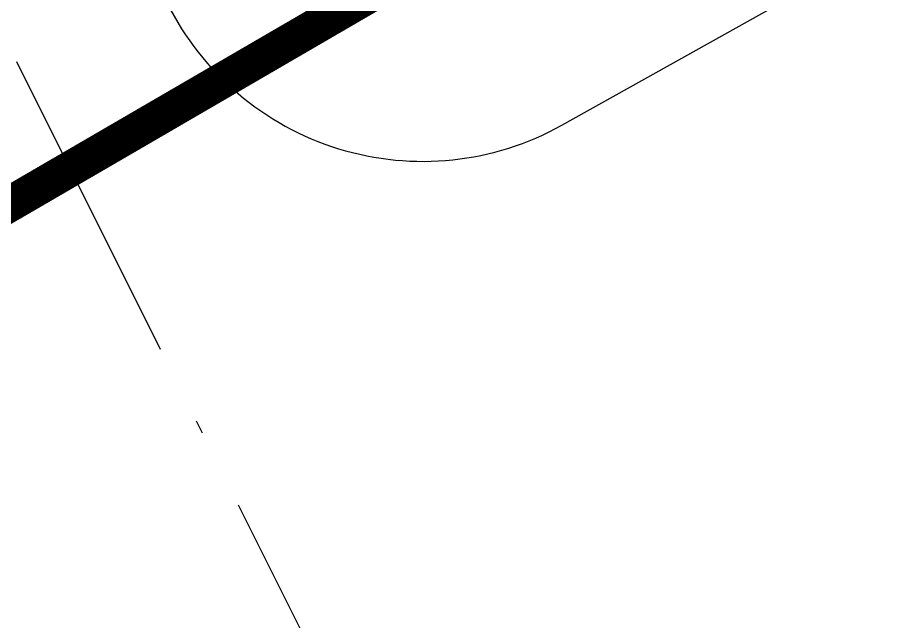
# Model space of a CAD drawing. Header units: millimetres. Extents: x 567980 to 569372, y 2065777 to 2066674.
# Drawn here: x 568979.37 to 569004.15, y 2066208.76 to 2066225.66 of the extents above; entities that cross this region are included whole.
import ezdxf

# ---------------------------------------------------------------- set-up
doc = ezdxf.new("R2010")
doc.units = ezdxf.units.MM
doc.linetypes.add('ACAD_ISO10W100', pattern=[18.5, 12, -3, 0.5, -3])
doc.linetypes.add('HIDDEN', pattern=[0.75, 0.5, -0.25])
doc.layers.add('boDnv', color=54, linetype='Continuous', lineweight=25)
for name, color, linetype in [('LogDg', 7, 'Continuous'), ('RANHGIOI', 2, 'HIDDEN'), ('TimDg', 222, 'Continuous')]:
    doc.layers.add(name, color=color, linetype=linetype)

# ---------------------------------------------------------------- blocks, each defined once
blk = doc.blocks.new('NEN')
at = {"layer": 'LogDg'}
blk.add_lwpolyline([(462.182, -42.484, 0.004173), (446.541, -13.107, 0.41755), (435.613, -9.94), (272.325, -101.054, 0.401037), (269.068, -111.618), (286.084, -145.639, 0.427514), (297.137, -149.047), (456.991, -59.849, 0.406017), (462.182, -42.484)], format="xyb", dxfattribs=at)
at = {"layer": 'RANHGIOI', "color": 1, "ltscale": 9, "const_width": 1}
blk.add_lwpolyline([(-499.271, -471.636), (-50.48, -321.024, 0.050684), (130.425, -239.135), (301.319, -139.843), (460, -51.299, 0.006594), (435.293, -5.051), (303.078, 234.769), (284.672, 225.077), (-55.993, 76.586), (-56.839, 76.223, -0.005137), (-90.743, 62.093)], format="xyb", dxfattribs=at)
at = {"layer": 'TimDg', "linetype": 'ACAD_ISO10W100', "ltscale": 0.75}
blk.add_lwpolyline([(335.549, -254.599), (124.099, 168.176)], dxfattribs=at)

msp = doc.modelspace()

# ---------------------------------------------------------------- linework, layer by layer
at = {"layer": 'RANHGIOI', "color": 1, "ltscale": 9, "const_width": 1}
msp.add_lwpolyline([(568198.209, 2065900.061), (568647.001, 2066050.673, 0.050684), (568827.906, 2066132.562), (568998.799, 2066231.855), (569157.481, 2066320.398, 0.006594), (569132.774, 2066366.646), (569000.559, 2066606.466), (568982.152, 2066596.774), (568641.488, 2066448.283), (568640.642, 2066447.92, -0.005137), (568606.738, 2066433.79)], format="xyb", dxfattribs=at)

# ---------------------------------------------------------------- next in the draw order: block references
at = {"layer": 'boDnv'}
msp.add_blockref('NEN', (568697.481, 2066371.697), dxfattribs=at)

doc.saveas('drawing.dxf')
